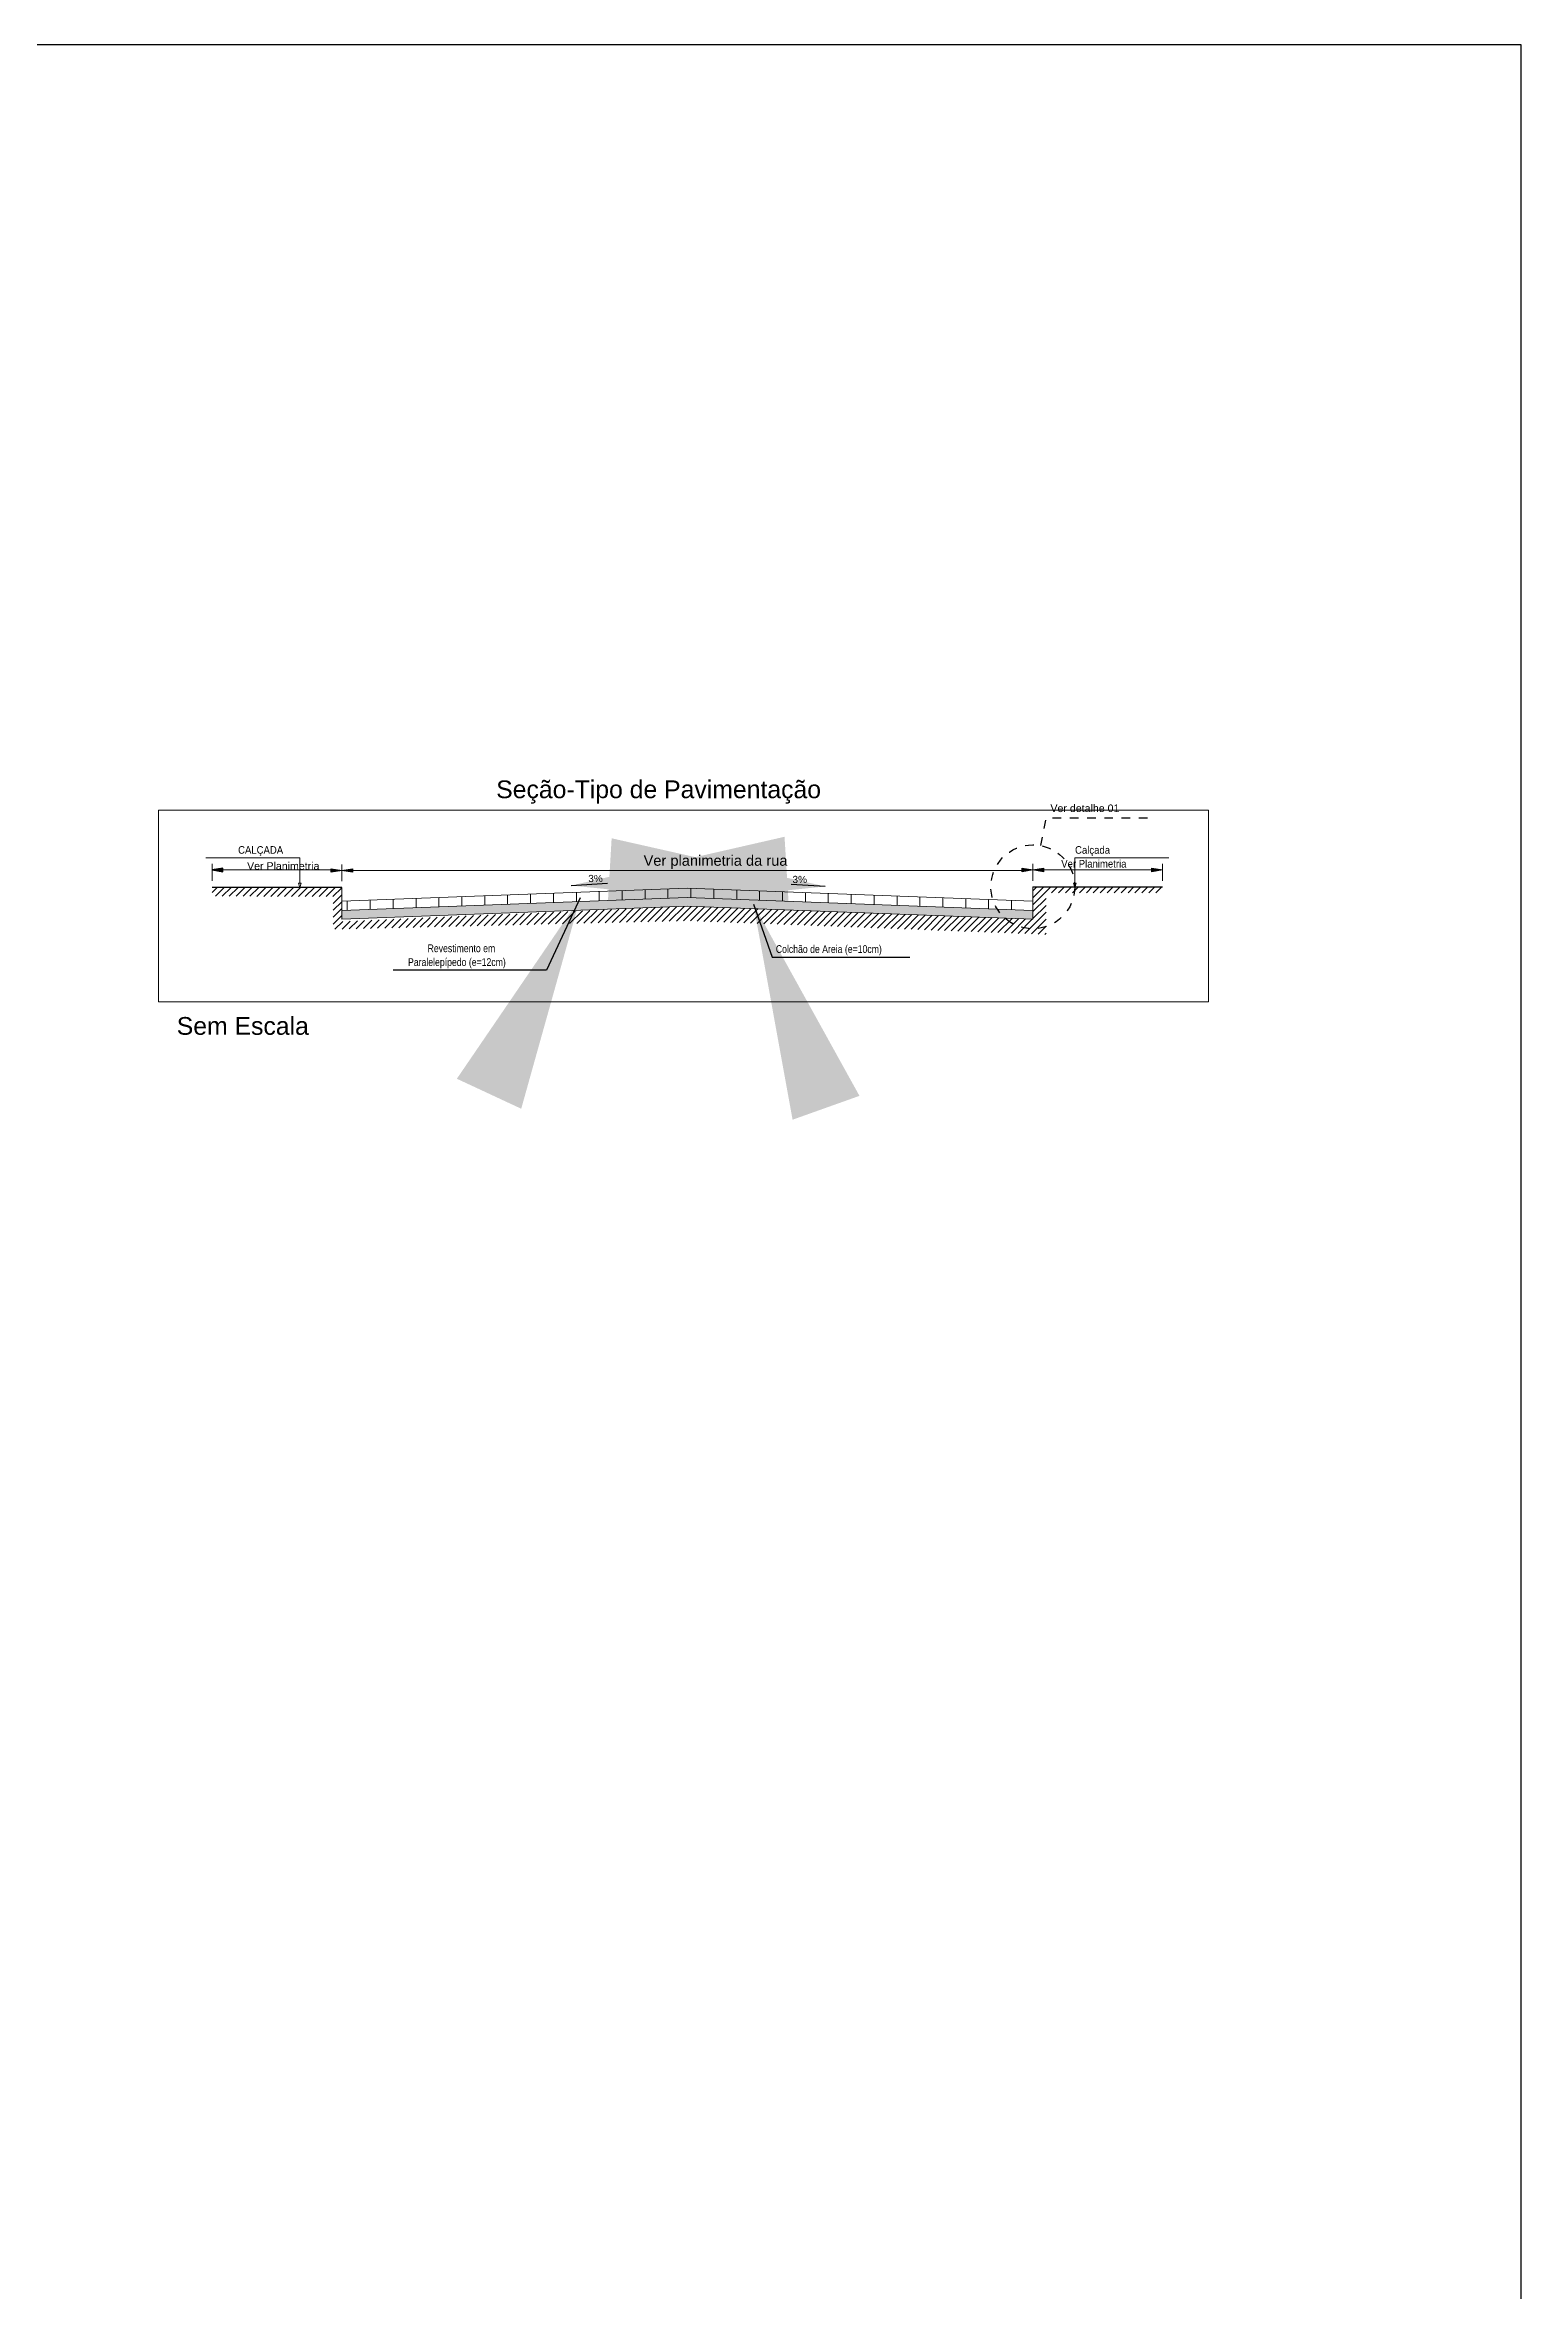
# Model space of a CAD drawing. Header units: feet. Extents: x 203667 to 205527, y 9204857 to 9205156.
# Drawn here: x 203721.41 to 203738.5, y 9204915.99 to 9204941.98 of the extents above; entities that cross this region are included whole.
import ezdxf
from ezdxf.enums import TextEntityAlignment as Align

# ---------------------------------------------------------------- set-up
doc = ezdxf.new("R2010")
doc.units = ezdxf.units.FT
doc.header["$LTSCALE"] = 0.3
doc.header["$MEASUREMENT"] = 0
doc.linetypes.add('CONTINUO', pattern=[0])
doc.linetypes.add('DASHED2', pattern=[0.375, 0.25, -0.125])
for name, color, linetype in [('Estacas', 7, 'CONTINUO'), ('FOLHA_TEXTOS', 7, 'Continuous'), ('hachura', 5, 'Continuous'), ('LEGENDA', 7, 'CONTINUO'), ('PARALELO', 250, 'Continuous'), ('PROJETOS', 7, 'Continuous')]:
    doc.layers.add(name, color=color, linetype=linetype)
doc.styles.add('Arial', font='arial.ttf')
doc.styles.add('Arnaldo', font='arial.ttf')
doc.dimstyles.get("Standard").update_dxf_attribs({"dimtxt": 0.18, "dimasz": 0.18, "dimexe": 0.18, "dimexo": 0.0625, "dimgap": 0.09, "dimtad": 0, "dimtih": 1, "dimtoh": 1, "dimdec": 4, "dimzin": 0, "dimdsep": 46, "dimtxsty": 'Standard', "dimcen": 0.09, "dimadec": 0, "dimazin": 0, "dimtfac": 1, "dimtdec": 4, "dimtofl": 0, "dimtmove": 0, "dimatfit": 3, "dimfxl": 1, "dimtolj": 1, "dimtzin": 0, "dimarcsym": 0})

# ---------------------------------------------------------------- blocks, each defined once
blk = doc.blocks.new('VDDIM_DEFAULT')
at = {"linetype": 'Continuous'}
blk.add_hatch(color=0, dxfattribs=at).paths.add_polyline_path([(0, 0), (-1, -0.1665), (-1, 0.1665)], flags=0)
at = {"color": 0, "linetype": 'Continuous'}
blk.add_lwpolyline([(0, 0), (-1, -0.1665), (-1, 0.1665), (0, 0)], dxfattribs=at)

msp = doc.modelspace()

# ---------------------------------------------------------------- hatches: boundary and pattern name
at = {"lineweight": 20}
h = msp.add_hatch(dxfattribs=at)
h.set_pattern_fill('ANSI31', color=24, scale=0.454533, style=0)
h.set_pattern_definition([(45, (203716.954807, 9204960.171437), (-0.04017546, 0.04017546), [])])
h.paths.add_polyline_path([(203732.998, 9204932.167), (203734.345, 9204932.167), (203734.345, 9204932.236), (203732.845, 9204932.236), (203732.845, 9204931.862), (203728.845, 9204932.012), (203724.845, 9204931.836), (203724.845, 9204932.23), (203724.745, 9204932.23), (203723.345, 9204932.23), (203723.345, 9204932.128), (203724.745, 9204932.123), (203724.745, 9204931.744), (203728.845, 9204931.843), (203732.998, 9204931.685)])
h = msp.add_hatch(dxfattribs=at)
h.set_pattern_fill('AR-CONC', color=256, scale=0.01, angle=45, style=0)
h.set_pattern_definition([(95, (-48087.85412, -4862.243123), (0.05515519991722, 0.0462807078812), [0.0075, -0.0825]), (40, (-48087.85412, -4862.24312), (-0.0629992167391, 0.0433768149598), [0.006, -0.066]), (145.45144446, (-48087.84952, -4862.23927), (-0.0078440164338, 0.0896575221332), [0.0063740192, -0.0701142112]), (91.1842, (-48087.86826, -4862.22898), (0.0871693387946, 0.06376137762145), [0.01125, -0.12375]), (141.63563549, (-48087.861, -4862.22367), (-0.0027900068384, 0.1349711668191), [0.0095610342, -0.105171376]), (36.18416399, (-48087.86826, -4862.22898), (-0.0027900068466, 0.1349711667396), [0.009, -0.0990000001]), (66, (-48087.857655, -4862.225446), (0.07067715721143, 0.01373824764678), [0.0075, -0.0825]), (11, (-48087.857655, -4862.225446), (-0.0340708593062, 0.0684808435399), [0.006, -0.066]), (116.45144474, (-48087.851765, -4862.2243), (0.0366062974997, 0.08221909055837), [0.006374019, -0.0701142112]), (82.5, (-48087.85412, -4862.243123), (-0.022679318530634, 0.024398981761255), [0, -0.0652, 0, -0.067, 0, -0.06625]), (52.5, (-48087.85412, -4862.243123), (-0.00928729422025, 0.04649094499004), [0, -0.0382, 0, -0.0637, 0, -0.02525]), (12.5, (-48087.869888, -4862.258892), (0.03934181673192, 0.036152076181486), [0, -0.025, 0, -0.078, 0, -0.1035]), (2.5, (-48087.87696, -4862.265963), (0.03415899831985, 0.0483159806874), [0, -0.0325, 0, -0.0518, 0, -0.0735])])
h.paths.add_polyline_path([(203728.845, 9204932.113), (203724.845, 9204931.963), (203724.845, 9204931.862), (203728.845, 9204932.012), (203732.845, 9204931.862), (203732.845, 9204931.963)])
at = {"layer": 'PARALELO', "lineweight": 20}
h = msp.add_hatch(dxfattribs=at)
h.set_pattern_fill('ANSI31', color=256, scale=2.121156, angle=45, style=0)
h.set_pattern_definition([(90, (203716.9548, 9204960.17144), (-0.2651445, 5e-17), [])])
h.paths.add_polyline_path([(203728.845, 9204932.22), (203724.845, 9204932.07), (203724.845, 9204931.963), (203728.845, 9204932.113), (203732.845, 9204931.963), (203732.845, 9204932.07)])

# ---------------------------------------------------------------- linework, layer by layer
at = {"lineweight": 20}
for p, q in [((203723.345, 9204932.23), (203724.845, 9204932.23)), ((203724.745, 9204932.23), (203724.845, 9204932.23)), ((203724.845, 9204932.23), (203724.845, 9204931.862)), ((203732.845, 9204932.07), (203732.845, 9204932.236)), ((203732.845, 9204932.07), (203732.845, 9204932.236)), ((203724.845, 9204931.862), (203728.845, 9204932.012)), ((203724.845, 9204931.862), (203728.845, 9204932.012)), ((203728.845, 9204932.012), (203732.845, 9204931.862)), ((203728.845, 9204932.012), (203732.845, 9204931.862)), ((203732.845, 9204931.862), (203732.845, 9204932.07)), ((203732.845, 9204931.862), (203732.845, 9204932.07))]:
    msp.add_line(p, q, dxfattribs=at)
at = {"color": 251, "lineweight": 20, "true_color": 0x636466}
for points in [[(203722.723, 9204933.122), (203734.879, 9204933.122), (203734.879, 9204930.907), (203722.723, 9204930.907)], [(203724.359, 9204932.23), (203724.344, 9204932.277), (203724.374, 9204932.277)], [(203724.359, 9204932.23), (203724.344, 9204932.277), (203724.374, 9204932.277)], [(203733.331, 9204932.23), (203733.346, 9204932.277), (203733.317, 9204932.277)], [(203733.331, 9204932.23), (203733.346, 9204932.277), (203733.317, 9204932.277)]]:
    msp.add_lwpolyline(points, close=True, dxfattribs=at)
for points in [[(203723.27, 9204932.57), (203724.359, 9204932.57), (203724.359, 9204932.277)], [(203734.421, 9204932.57), (203733.331, 9204932.57), (203733.331, 9204932.277)], [(203732.845, 9204931.963), (203728.845, 9204932.113), (203724.845, 9204931.963)]]:
    msp.add_lwpolyline(points, dxfattribs=at)
at = {"layer": 'Estacas'}
for p, q in [((203724.845, 9204932.23), (203723.345, 9204932.23)), ((203732.845, 9204932.236), (203734.345, 9204932.236))]:
    msp.add_line(p, q, dxfattribs=at)
msp.add_lwpolyline([(203667.39, 9204889.591), (203738.497, 9204889.591), (203738.497, 9204941.978), (203667.39, 9204941.978)], close=True, dxfattribs=at)
at = {"layer": 'Estacas', "color": 1, "linetype": 'DASHED2', "flags": 128}
msp.add_lwpolyline([(203732.937, 9204932.713), (203732.999, 9204933.033), (203734.245, 9204933.033)], dxfattribs=at)
at = {"layer": 'Estacas', "color": 1, "linetype": 'DASHED2'}
msp.add_circle((203732.845, 9204932.236), 0.486, dxfattribs=at)
at = {"layer": 'LEGENDA', "linetype": 'ByBlock', "lineweight": 20}
for p, q in [((203723.345, 9204932.306), (203723.345, 9204932.501)), ((203724.722, 9204932.431), (203723.468, 9204932.431)), ((203724.845, 9204932.3), (203724.845, 9204932.496)), ((203724.845, 9204932.3), (203724.845, 9204932.496)), ((203724.968, 9204932.425), (203732.771, 9204932.425)), ((203732.845, 9204932.306), (203732.845, 9204932.501)), ((203732.845, 9204932.306), (203732.845, 9204932.501)), ((203732.968, 9204932.431), (203734.222, 9204932.431)), ((203734.345, 9204932.306), (203734.345, 9204932.501))]:
    msp.add_line(p, q, dxfattribs=at)
at = {"layer": 'PROJETOS', "lineweight": 20}
msp.add_lwpolyline([(203732.845, 9204932.07), (203728.845, 9204932.22), (203724.845, 9204932.07)], dxfattribs=at)

# ---------------------------------------------------------------- block references
at = {"layer": 'LEGENDA', "linetype": 'ByBlock', "lineweight": 20, "yscale": 0.12277111, "zscale": 0.12277111}
for p, xscale in [((203723.345, 9204932.431), -0.12277111), ((203724.845, 9204932.425), 0.12277111), ((203732.845, 9204932.431), 0.12277111), ((203734.345, 9204932.431), 0.12277111)]:
    msp.add_blockref('VDDIM_DEFAULT', p, dxfattribs=dict(at, xscale=xscale))
at = {"layer": 'LEGENDA', "linetype": 'ByBlock', "lineweight": 20, "xscale": 0.12277111, "yscale": 0.12277111, "zscale": 0.12277111, "rotation": 180}
for p in [(203724.845, 9204932.425), (203732.845, 9204932.431)]:
    msp.add_blockref('VDDIM_DEFAULT', p, dxfattribs=at)

# ---------------------------------------------------------------- texts
at = {"lineweight": 20, "style": 'Arnaldo'}
for s, height, width, p in [('CALÇADA', 0.0879, 0.9, (203723.645, 9204932.619)), ('Calçada', 0.0879, 0.9, (203733.334, 9204932.619)), ('Ver Planimetria', 0.08788, 0.9, (203733.174, 9204932.459)), ('Paralelepípedo (e=12cm)', 0.09, 0.8, (203725.612, 9204931.32)), ('Revestimento em', 0.09, 0.8, (203725.839, 9204931.48)), ('Colchão de Areia (e=10cm)', 0.09, 0.8, (203729.87, 9204931.471))]:
    msp.add_text(s, height=height, dxfattribs=dict(at, width=width)).set_placement(p)
msp.add_text('3%', height=0.0831, dxfattribs=at).set_placement((203730.063, 9204932.28))
at = {"layer": 'Estacas', "color": 1, "insert": (203733.049, 9204933.1), "char_height": 0.08788, "attachment_point": 7, "style": 'Arnaldo'}
msp.add_mtext('Ver detalhe 01', dxfattribs=at)
at = {"layer": 'FOLHA_TEXTOS', "linetype": 'ByBlock', "lineweight": 20, "style": 'Arial'}
for s, height, p in [('Seção-Tipo de Pavimentação', 0.20521, (203726.633, 9204933.262)), ('Sem Escala', 0.2052, (203722.935, 9204930.524))]:
    msp.add_text(s, height=height, dxfattribs=at).set_placement(p)
at = {"layer": 'FOLHA_TEXTOS', "lineweight": 20, "style": 'Arnaldo'}
msp.add_text('3%', height=0.0831, dxfattribs=at).set_placement((203727.699, 9204932.291))
at = {"layer": 'FOLHA_TEXTOS', "linetype": 'ByBlock', "lineweight": 20, "style": 'Arial'}
msp.add_text('Ver planimetria da rua', height=0.12121, dxfattribs=at).set_placement((203730.005, 9204932.48), align=Align.RIGHT)
at = {"layer": 'LEGENDA', "linetype": 'ByBlock', "lineweight": 20, "insert": (203724.168, 9204932.477), "char_height": 0.08769, "attachment_point": 5, "style": 'Arial'}
msp.add_mtext('\\A1;Ver Planimetria', dxfattribs=at)

# ---------------------------------------------------------------- leaders
at = {"lineweight": 20}
msp.add_leader([(203730.441, 9204932.241), (203730.049, 9204932.264)], dimstyle='Standard', override={"dimscale": 1, "dimtxt": 2.5, "dimasz": 2.5, "dimexe": 1.25, "dimexo": 0.625, "dimgap": 0.625, "dimcen": 2.5}, dxfattribs=at)
at = {"layer": 'FOLHA_TEXTOS', "lineweight": 20}
msp.add_leader([(203727.501, 9204932.251), (203727.922, 9204932.277)], dimstyle='Standard', override={"dimscale": 1, "dimtxt": 2.5, "dimasz": 2.5, "dimexe": 1.25, "dimexo": 0.625, "dimgap": 0.625, "dimcen": 2.5}, dxfattribs=at)
at = {"layer": 'hachura', "lineweight": 20}
for points in [[(203727.606, 9204932.108), (203727.216, 9204931.271), (203725.439, 9204931.271)], [(203729.611, 9204932.034), (203729.829, 9204931.423), (203731.421, 9204931.423)]]:
    msp.add_leader(points, dimstyle='Standard', override={"dimscale": 1, "dimtxt": 2.5, "dimasz": 2.5, "dimexe": 1.25, "dimexo": 0.625, "dimgap": 0.625, "dimcen": 2.5}, dxfattribs=at)

doc.saveas('drawing.dxf')
